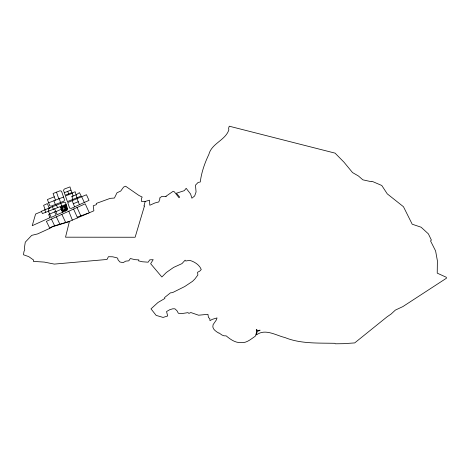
<?xml version="1.0" encoding="UTF-8"?>
<svg xmlns="http://www.w3.org/2000/svg" width="470" height="470" viewBox="0 0 470 470"><rect width="100%" height="100%" fill="white"/><g stroke="black" fill="none" stroke-linecap="round" stroke-linejoin="round"><path stroke-width="0.7" d="M145.165 201.448L143.949 206.036L144.466 205.983L135.125 237.25L65.524 237.186L69.431 221.382L93.883 210.801L93.225 205.748L96.421 204.626L96.268 203.434L110.221 198.352L114.416 198.046L117.001 192.782L120.731 191.043L123.604 187.072L125.584 186.208L138.82 195.379L142.181 197.077L141.523 198.346L141.552 201.513L145.165 201.448L149.46 200.202L149.818 205.249L154.936 202.958L158.801 201.93L159.953 198.763L159.571 198.07L161.939 196.348L166.245 196.707L165.951 196.278L173.166 191.278L174.253 191.719L179.064 197.77L179.611 197.047L176.426 193.223L184.299 190.667L186.167 188.311L190.585 193.998L191.901 198.211L194.662 195.955L196.066 191.96L195.479 185.162L198.14 182.413L200.273 182.002C201.46 172.39 204.679 163.143 208.856 154.442C211.659 143.303 225.441 140.319 228.849 129.89L228.608 128.151L229.26 126.201L335.075 153.138L344.022 162.232L352.535 172.572L358.428 175.98L362.858 179.834L371.288 181.69L371.57 181.314L372.51 181.508L381.781 185.486L387.274 193.869L403.46 206.718L412.202 224.208L421.132 227.221L428.376 233.86L431.407 240.129L430.52 240.881L435.602 250.933L437.382 260.709L437.229 273.135L446.265 277.253L446.5 278.187L402.866 306.593L395.37 310.094L391.075 314.066L387.057 316.833L354.691 342.918L343.364 343.682L335.374 343.799L334.869 343.312C318.313 342.924 300.559 343.94 285.014 337.566C276.007 335.445 265.115 328.178 256.45 334.951L257.202 331.327L260.004 330.492L259.986 330.146L256.925 330.792L256.826 329.411L256.297 329.705L256.485 332.643L255.251 336.238C250.968 339.058 246.627 343.223 241.069 342.624C235.317 342.93 230.394 339.393 226.193 335.88L223.967 335.797L222.005 335.039L218.844 332.836L218.579 333.048C215.712 331.15 211.612 328.836 213.098 324.664L216.476 319.764L217.023 317.914L212.305 319.347L209.961 320.64L209.808 318.595L208.463 317.555L207.934 314.312L198.593 315.217L190.844 312.538L188.893 313.384L187.976 312.644L181.537 313.613L178.341 313.243L176.949 310.694L174.916 308.825L172.86 308.778L169.782 309.689L166.562 311.539L167.655 315.981L163.096 317.426L156.152 315.399L150.999 308.861L158.037 302.445L164.911 298.432L164.512 297.616L170.422 292.857L172.549 292.616L184.733 286.536L192.541 281.324L194.88 279.004L197.876 274.985L197.57 272.277L199.726 271.143L201.266 269.533C199.433 264.774 194.416 261.643 189.621 260.333L185.82 261.014L185.121 260.186L181.937 263.635L173.589 267.418L166.351 272.477L161.874 277L150.647 263.699L153.191 259.663L149.777 259.834L148.126 262.201L142.292 261.755L138.497 260.844L138.856 259.898L134.978 259.663L130.331 258.524L128.821 260.832L125.76 261.126L123.122 262.654L119.903 261.984L117.841 259.616L118.011 259.046L117.171 257.871L112.618 256.79L108.423 256.702L107.013 259.464L54.297 264.099L44.362 262.096L33.364 261.391L33.652 260.092L28.735 256.614L23.5 254.781L23.935 251.644L24.74 249.787L24.481 247.39L25.274 242.185L31.702 235.364L37.629 233.919L49.279 228.579L52.047 226.898L69.395 221.54M72.263 193.317L65.453 195.984L67.392 201.607L81.187 196.061L79.436 192.635L76.105 194.856L71.904 196.425L72.856 199.538M55.889 211.676L61.306 209.221M84.324 202.447L71.146 208.445L69.625 208.069L67.721 202.564L86.462 194.739L89.012 200.379L84.324 202.447L81.715 196.865M69.842 221.258L52.998 226.276L49.75 228.109L46.389 221.346L85.211 203.81L89.329 212.781M49.996 217.657L32.224 225.694L35.591 214.05L41.513 211.541M55.766 211.388L48.616 214.543L50.108 217.898M49.186 207.999L41.413 211.3L42.429 213.58L66.064 204.315L65.448 202.505L64.085 202.135L49.186 207.999L47.364 203.575L43.604 205.361L45.173 209.702M77.115 198.892L79.389 204.697M74.612 206.871L73.314 203.733L78.337 201.671M64.32 192.7L70.952 190.091L69.977 186.901L64.343 189.052L63.474 190.238L65.189 195.209L71.881 192.653L70.952 190.091M54.273 196.836L47.4 199.521L49.82 205.837L51.071 206.166L63.791 201.213L64.572 200.044L61.535 191.225L60.072 190.785L53.081 193.487L55.454 200.167M48.557 202.858L63.532 197.018M66.064 204.315L66.329 205.073L60.518 207.341L62.575 212.258M63.885 207.293L66.176 206.418M66.388 207.012L64.102 207.905L63.667 206.677L65.342 206.025L65.776 207.252M61.464 209.074L62.134 208.815M66.828 208.239L64.537 209.132L65.189 210.977L66.869 210.319L67.662 208.991L66.329 205.073M66.875 208.38L65.912 208.756L66.164 209.467M61.987 210.548L62.657 210.284M64.754 209.749L66.429 209.091M64.972 210.36L66.652 209.708M71.904 196.425L73.103 195.978L72.127 192.876L75.165 191.772L77.062 197.941M77.215 217.158L88.29 213.168M51.4 219.073L54.638 225.788M56.341 216.829L59.878 224.225M61.823 214.338L65.712 222.492M48.392 211.265L51.224 217.393L56.142 215.172L54.649 211.882M77.01 207.446L80.822 215.818M73.567 209.009L77.556 217.91M54.643 208.839L57.217 214.684L66.869 210.319L66.211 208.48M44.785 209.867L45.807 212.27M68.785 211.183L72.368 220.166M53.915 200.766L55.337 204.497M48.898 211.065L48.14 209.056L50.02 208.157L49.885 207.722M72.239 200.796L73.314 203.733M56.565 205.096L57.516 207.699M52.44 206.718L53.392 209.326M59.208 198.704L60.571 202.482M64.966 206.083L65.218 206.794M64.713 207.664L65.148 208.892M62.44 207.07L63.638 210.448M61.611 207.341L63.18 211.758L62.51 212.023L60.941 207.599L65.929 205.707L67.128 209.091L62.522 210.889L61.317 207.505M60.8 203.428L61.688 206.048M56.506 192.165L58.785 198.869M67.762 191.349L68.608 193.904"/></g></svg>
